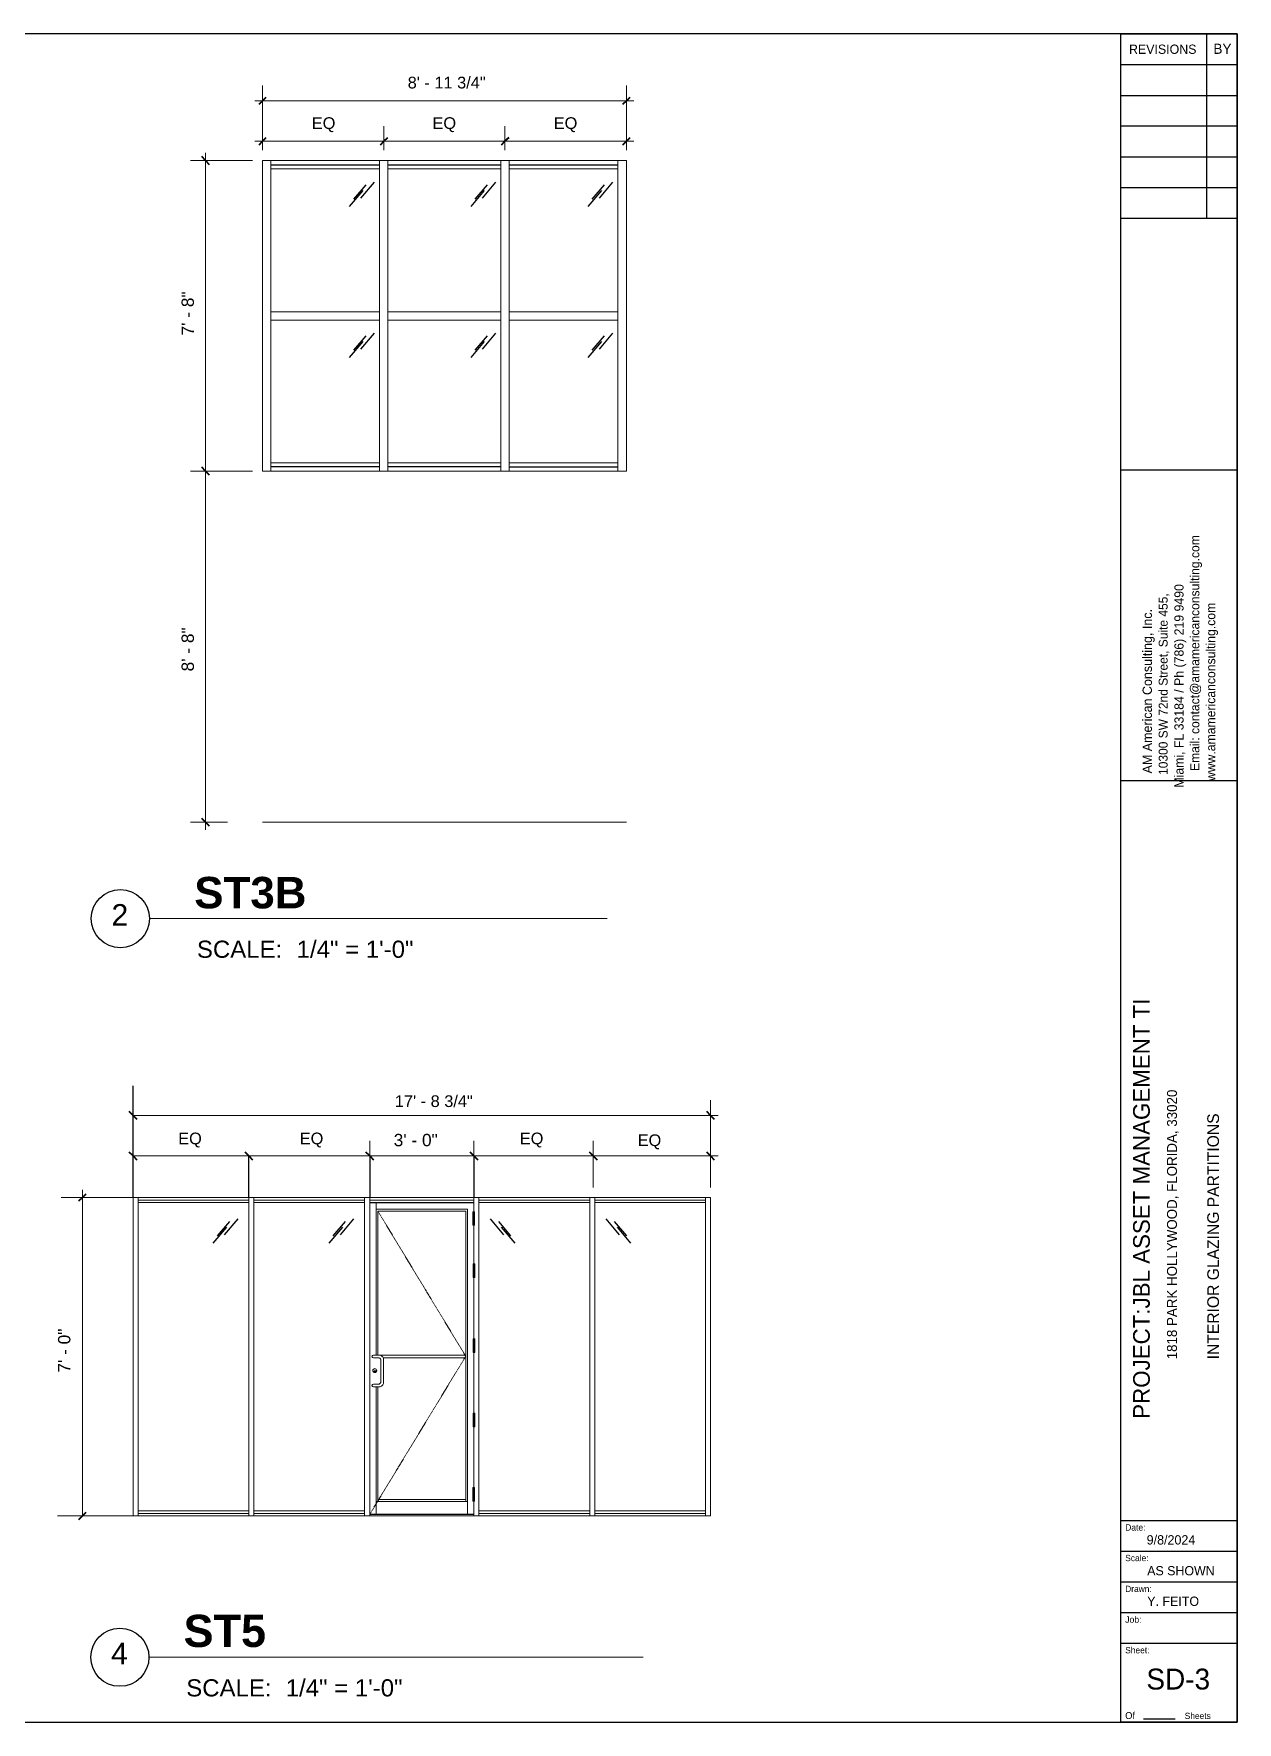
# Model space of a CAD drawing. Header units: inches. Extents: x -6061 to 13621, y -296 to 7483.
# Drawn here: x 8858 to 9214, y 5322 to 5823 of the extents above; entities that cross this region are included whole.
import ezdxf

# ---------------------------------------------------------------- set-up
doc = ezdxf.new("R2010")
doc.units = ezdxf.units.IN
doc.header["$MEASUREMENT"] = 0
doc.linetypes.add('HIDDEN', pattern=[0.375, 0.25, -0.125])
doc.layers.get('0').update_dxf_attribs({"linetype": 'CONTINUOUS'})
doc.layers.get('Defpoints').update_dxf_attribs({"color": 6, "linetype": 'CONTINUOUS', "lineweight": 15})
doc.styles.add('Arial$001H0', font='arial.ttf')
doc.styles.add('Arial$101H0', font='arialbd.ttf')
doc.styles.add('CIDFont+F1$001H0', font='')
doc.styles.add('CIDFont+F2$001H0', font='')
doc.styles.get('CIDFont+F1$001H0').set_extended_font_data('CIDFont+F1')
doc.styles.get('CIDFont+F2$001H0').set_extended_font_data('CIDFont+F2')

# ---------------------------------------------------------------- blocks, each defined once
blk = doc.blocks.new('dr')
at = {"lineweight": 5}
for p, q in [((9243.27, 4083.86), (9277.15, 4083.86)), ((9243.27, 4083.86), (9243.27, 3989.51)), ((9244.77, 4083.86), (9244.77, 3989.51)), ((9244.77, 4082.36), (9275.65, 4082.36)), ((9244.77, 4082.36), (9275.65, 4082.36)), ((9247.19, 4079.82), (9247.19, 4037.17)), ((9275.86, 4079.65), (9275.35, 4079.65)), ((9275.86, 4079.65), (9275.86, 4075.62)), ((9275.9, 4064.2), (9275.38, 4064.2)), ((9275.9, 4064.2), (9275.9, 4060.17)), ((9275.9, 4041.97), (9275.38, 4041.97)), ((9275.9, 4041.97), (9275.9, 4037.94)), ((9275.9, 4019.95), (9275.38, 4019.95)), ((9275.9, 4019.95), (9275.9, 4015.91)), ((9275.86, 3997.92), (9275.35, 3997.92)), ((9275.86, 3997.92), (9275.86, 3993.89)), ((9277.15, 3989.51), (9243.27, 3989.51)), ((9275.65, 3989.94), (9244.77, 3989.94))]:
    blk.add_line(p, q, dxfattribs=at)
at = {"lineweight": 5, "extrusion": (0, 1, 0)}
for p, q in [((9275.65, 4064), (9275.65, 4083.86)), ((9277.15, 3989.51), (9277.15, 4083.86)), ((9244.8, 4082.29), (9275.62, 4082.29)), ((9246.68, 4037.17), (9246.68, 4082.29)), ((9246.68, 4080.36), (9273.75, 4080.36)), ((9247.19, 4079.82), (9273.23, 4079.82)), ((9273.23, 3993.8), (9273.23, 4079.82)), ((9273.75, 3990), (9273.75, 4080.36)), ((9275.35, 4079.57), (9275.86, 4079.57)), ((9275.35, 4078.8), (9275.86, 4078.8)), ((9275.62, 4079.65), (9275.62, 4082.29)), ((9275.86, 4078.02), (9275.35, 4078.02)), ((9275.86, 4077.25), (9275.35, 4077.25)), ((9275.86, 4076.48), (9275.35, 4076.48)), ((9275.35, 4075.71), (9275.86, 4075.71)), ((9244.8, 3990), (9244.8, 4066.64)), ((9275.38, 4064.12), (9275.9, 4064.12)), ((9275.38, 4063.35), (9275.9, 4063.35)), ((9275.9, 4062.57), (9275.38, 4062.57)), ((9275.9, 4061.8), (9275.38, 4061.8)), ((9275.9, 4061.03), (9275.38, 4061.03)), ((9275.38, 4060.26), (9275.9, 4060.26)), ((9275.62, 4041.97), (9275.62, 4059.97)), ((9275.65, 4041.97), (9275.65, 4059.97)), ((9275.38, 4041.89), (9275.9, 4041.89)), ((9275.38, 4041.12), (9275.9, 4041.12)), ((9275.9, 4040.34), (9275.38, 4040.34)), ((9275.9, 4039.57), (9275.38, 4039.57)), ((9275.9, 4038.8), (9275.38, 4038.8)), ((9275.38, 4038.03), (9275.9, 4038.03)), ((9275.62, 4019.95), (9275.62, 4037.94)), ((9275.65, 4019.95), (9275.65, 4037.94)), ((9246.68, 3990), (9246.68, 4027.73)), ((9247.19, 3993.8), (9247.19, 4027.73)), ((9275.38, 4019.86), (9275.9, 4019.86)), ((9275.38, 4019.09), (9275.9, 4019.09)), ((9275.9, 4018.32), (9275.38, 4018.32)), ((9275.9, 4017.54), (9275.38, 4017.54)), ((9275.9, 4016.77), (9275.38, 4016.77)), ((9275.38, 4016), (9275.9, 4016)), ((9275.62, 3997.92), (9275.62, 4015.91)), ((9275.65, 3997.92), (9275.65, 4015.91)), ((9246.68, 3993.8), (9273.75, 3993.8)), ((9247.19, 3994.34), (9273.23, 3994.34)), ((9271.11, 3993.85), (9271.11, 3993.85)), ((9275.35, 3997.83), (9275.86, 3997.83)), ((9275.86, 3997.06), (9275.35, 3997.06)), ((9275.86, 3996.29), (9275.35, 3996.29)), ((9275.86, 3995.52), (9275.35, 3995.52)), ((9275.35, 3994.74), (9275.86, 3994.74)), ((9275.35, 3993.97), (9275.86, 3993.97)), ((9275.62, 3990), (9275.62, 3993.89)), ((9275.65, 3989.51), (9275.65, 3993.89)), ((9244.8, 3990), (9275.62, 3990))]:
    blk.add_line(p, q, dxfattribs=at)
at = {"color": 8, "lineweight": 5}
blk.add_line((9275.65, 4083.11), (9244.77, 4083.11), dxfattribs=at)
at = {"color": 251, "linetype": 'HIDDEN', "lineweight": 5, "true_color": 0x636466}
for q in [(9247.19, 4079.82), (9244.8, 3990)]:
    blk.add_line((9273.23, 4036.81), q, dxfattribs=at)
at = {"color": 1, "lineweight": 5}
for p, q in [((9247.59, 4037.17), (9273.23, 4037.17)), ((9248.8, 4036.31), (9273.23, 4036.31))]:
    blk.add_line(p, q, dxfattribs=at)
at = {"lineweight": 5}
blk.add_lwpolyline([(9244.77, 3989.51), (9243.27, 3989.51), (9243.27, 4083.86), (9244.77, 4083.86)], close=True, dxfattribs=at)
for points in [[(9275.86, 4075.62), (9275.35, 4075.62), (9275.35, 4079.65)], [(9275.9, 4060.17), (9275.38, 4060.17), (9275.38, 4064.2)], [(9275.9, 4037.94), (9275.38, 4037.94), (9275.38, 4041.97)], [(9275.9, 4015.91), (9275.38, 4015.91), (9275.38, 4019.95)], [(9275.86, 3993.89), (9275.35, 3993.89), (9275.35, 3997.92)]]:
    blk.add_lwpolyline(points, dxfattribs=at)
at = {"color": 1, "lineweight": 5}
blk.add_lwpolyline([(9247.59, 4037.17), (9245.87, 4037.17, 1), (9245.87, 4036.31), (9247.59, 4036.31, -0.414214), (9248.02, 4035.88), (9248.02, 4029.02), (9247.59, 4028.59), (9245.87, 4028.59, 1), (9245.87, 4027.73), (9247.59, 4027.73, 0.414214), (9248.88, 4029.02), (9248.88, 4035.88, 0.414214)], format="xyb", close=True, dxfattribs=at)
at = {"lineweight": 5}
blk.add_polyline3d([(9246.79, 4032.53, 0), (9246.75, 4032.53, 0), (9246.75, 4032.27, 0), (9246.79, 4032.27, 0)], close=True, dxfattribs=at)
for centre, radius in [((9246.28, 4032.57), 0.585), ((9246.28, 4032.57), 0.544), ((9246.28, 4032.38), 0.187)]:
    blk.add_circle(centre, radius, dxfattribs=at)
for centre, start, end in [((9246.27, 4032.36), 104.3987, 255.6013), ((9246.77, 4032.36), 284.3987, 75.6013)]:
    blk.add_arc(centre, 0.0788, start, end, dxfattribs=at)

msp = doc.modelspace()

# ---------------------------------------------------------------- linework, layer by layer
at = {"color": 7, "linetype": 'Continuous', "lineweight": 25, "true_color": 0x000007}
for p, q in [((9179.68701, 5822.67744), (9214.31752, 5822.67744)), ((9179.68701, 5822.67741), (9179.68701, 5322.28244)), ((9205.18331, 5822.67741), (9205.18331, 5768.03112)), ((9179.68701, 5813.54323), (9214.31752, 5813.54323)), ((9179.68701, 5804.40904), (9214.31752, 5804.40904)), ((9179.68701, 5795.35428), (9214.31752, 5795.35428)), ((9179.68701, 5786.22009), (9214.31752, 5786.22009)), ((9179.68701, 5777.16531), (9214.31752, 5777.16531)), ((9179.68701, 5768.03112), (9214.31752, 5768.03112)), ((9179.68701, 5693.44844), (9214.31752, 5693.44844)), ((9179.68701, 5693.44844), (9214.31752, 5693.44844)), ((9179.68701, 5601.39165), (9214.31752, 5601.39165)), ((9214.31752, 5382.01213), (9179.68701, 5382.01213)), ((9214.31752, 5372.87793), (9179.68701, 5372.87793)), ((9214.31752, 5363.82316), (9179.68701, 5363.82316)), ((9214.31752, 5354.68897), (9179.68701, 5354.68897)), ((9214.31752, 5345.6342), (9179.68701, 5345.6342)), ((9186.5178, 5323.315), (9195.89028, 5323.315))]:
    msp.add_line(p, q, dxfattribs=at)
at = {"color": 7, "linetype": 'Continuous', "lineweight": 9, "true_color": 0x000007}
for p, q in [((8925.49574, 5802.78897), (8925.49574, 5807.35413)), ((9033.29755, 5802.78897), (9033.29755, 5807.35413)), ((8923.2532, 5802.78897), (9035.54008, 5802.78897)), ((8925.49574, 5802.78897), (8925.49574, 5788.13241)), ((9033.29755, 5802.78897), (9033.29755, 5788.13241)), ((8925.49574, 5790.85548), (8925.49574, 5795.34055)), ((8961.45637, 5790.85548), (8961.45637, 5795.34055)), ((8997.33691, 5790.85548), (8997.33691, 5795.34055)), ((9033.29755, 5790.85548), (9033.29755, 5795.34055)), ((8923.2532, 5790.85548), (8961.45637, 5790.85548)), ((8925.49574, 5790.85548), (8925.49574, 5788.13241)), ((8961.45637, 5790.85548), (8997.33691, 5790.85548)), ((8961.45637, 5790.85548), (8961.45637, 5788.13241)), ((8997.33691, 5790.85548), (9035.54008, 5790.85548)), ((8997.33691, 5790.85548), (8997.33691, 5788.13241)), ((9033.29755, 5790.85548), (9033.29755, 5788.13241)), ((8908.59664, 5785.08897), (8904.11157, 5785.08897)), ((8908.59664, 5787.41159), (8908.59664, 5693.06499)), ((8908.59664, 5785.08897), (8922.53239, 5785.08897)), ((8925.49574, 5785.08897), (8927.97854, 5785.08897)), ((8925.49574, 5785.08897), (8925.49574, 5739.11702)), ((8927.97854, 5782.60616), (8927.97854, 5785.08897)), ((8960.17492, 5785.08897), (8927.97854, 5785.08897)), ((8927.97854, 5785.08897), (8927.97854, 5739.11702)), ((8960.17492, 5785.08897), (8960.17492, 5782.60616)), ((8960.17492, 5785.08897), (8962.65773, 5785.08897)), ((8960.17492, 5785.08897), (8960.17492, 5739.11702)), ((8962.65773, 5782.60616), (8962.65773, 5785.08897)), ((8996.13556, 5785.08897), (8962.65773, 5785.08897)), ((8962.65773, 5785.08897), (8962.65773, 5739.11702)), ((8996.13556, 5785.08897), (8998.61836, 5785.08897)), ((8996.13556, 5785.08897), (8996.13556, 5739.11702)), ((8996.13556, 5785.08897), (8996.13556, 5782.60616)), ((8998.61836, 5782.60616), (8998.61836, 5785.08897)), ((9030.81474, 5785.08897), (8998.61836, 5785.08897)), ((8998.61836, 5785.08897), (8998.61836, 5739.11702)), ((9030.81474, 5785.08897), (9030.81474, 5782.60616)), ((9030.81474, 5785.08897), (9033.29755, 5785.08897)), ((9030.81474, 5739.11702), (9030.81474, 5785.08897)), ((9033.29755, 5739.11702), (9033.29755, 5785.08897)), ((8960.17492, 5782.60616), (8927.97854, 5782.60616)), ((8960.17492, 5782.60616), (8927.97854, 5782.60616)), ((8927.97854, 5782.60616), (8927.97854, 5740.31838)), ((8960.17492, 5740.31838), (8960.17492, 5782.60616)), ((8996.13556, 5782.60616), (8962.65773, 5782.60616)), ((8962.65773, 5782.60616), (8962.65773, 5740.31838)), ((8996.13556, 5782.60616), (8962.65773, 5782.60616)), ((8996.13556, 5740.31838), (8996.13556, 5782.60616)), ((9030.81474, 5782.60616), (8998.61836, 5782.60616)), ((8998.61836, 5782.60616), (8998.61836, 5740.31838)), ((9030.81474, 5782.60616), (8998.61836, 5782.60616)), ((9030.81474, 5740.31838), (9030.81474, 5782.60616)), ((8927.97854, 5740.31838), (8960.17492, 5740.31838)), ((8927.97854, 5737.83557), (8927.97854, 5740.31838)), ((8960.17492, 5740.31838), (8927.97854, 5740.31838)), ((8960.17492, 5740.31838), (8960.17492, 5737.83557)), ((8962.65773, 5740.31838), (8996.13556, 5740.31838)), ((8962.65773, 5737.83557), (8962.65773, 5740.31838)), ((8996.13556, 5740.31838), (8962.65773, 5740.31838)), ((8996.13556, 5740.31838), (8996.13556, 5737.83557)), ((8998.61836, 5740.31838), (9030.81474, 5740.31838)), ((8998.61836, 5737.83557), (8998.61836, 5740.31838)), ((9030.81474, 5740.31838), (8998.61836, 5740.31838)), ((9030.81474, 5740.31838), (9030.81474, 5737.83557)), ((8925.49574, 5739.11702), (8925.49574, 5693.06499)), ((8927.97854, 5739.11702), (8927.97854, 5693.06499)), ((8960.17492, 5737.83557), (8927.97854, 5737.83557)), ((8927.97854, 5737.83557), (8927.97854, 5695.54779)), ((8960.17492, 5737.83557), (8927.97854, 5737.83557)), ((8960.17492, 5739.11702), (8960.17492, 5693.06499)), ((8960.17492, 5695.54779), (8960.17492, 5737.83557)), ((8962.65773, 5739.11702), (8962.65773, 5693.06499)), ((8996.13556, 5737.83557), (8962.65773, 5737.83557)), ((8962.65773, 5737.83557), (8962.65773, 5695.54779)), ((8996.13556, 5737.83557), (8962.65773, 5737.83557)), ((8996.13556, 5739.11702), (8996.13556, 5693.06499)), ((8996.13556, 5695.54779), (8996.13556, 5737.83557)), ((8998.61836, 5739.11702), (8998.61836, 5693.06499)), ((9030.81474, 5737.83557), (8998.61836, 5737.83557)), ((8998.61836, 5737.83557), (8998.61836, 5695.54779)), ((9030.81474, 5737.83557), (8998.61836, 5737.83557)), ((9030.81474, 5693.06499), (9030.81474, 5739.11702)), ((9030.81474, 5695.54779), (9030.81474, 5737.83557)), ((9033.29755, 5693.06499), (9033.29755, 5739.11702)), ((8927.97854, 5695.54779), (8960.17492, 5695.54779)), ((8927.97854, 5693.06499), (8927.97854, 5695.54779)), ((8927.97854, 5695.54779), (8960.17492, 5695.54779)), ((8960.17492, 5695.54779), (8960.17492, 5693.06499)), ((8962.65773, 5695.54779), (8996.13556, 5695.54779)), ((8962.65773, 5693.06499), (8962.65773, 5695.54779)), ((8962.65773, 5695.54779), (8996.13556, 5695.54779)), ((8996.13556, 5695.54779), (8996.13556, 5693.06499)), ((8998.61836, 5695.54779), (9030.81474, 5695.54779)), ((8998.61836, 5693.06499), (8998.61836, 5695.54779)), ((8998.61836, 5695.54779), (9030.81474, 5695.54779)), ((9030.81474, 5695.54779), (9030.81474, 5693.06499)), ((8908.59664, 5693.06499), (8904.11157, 5693.06499)), ((8908.59664, 5693.06499), (8908.59664, 5586.78489)), ((8908.59664, 5693.06499), (8922.53239, 5693.06499)), ((8927.97854, 5693.06499), (8925.49574, 5693.06499)), ((8927.97854, 5693.06499), (8960.17492, 5693.06499)), ((8962.65773, 5693.06499), (8960.17492, 5693.06499)), ((8962.65773, 5693.06499), (8996.13556, 5693.06499)), ((8998.61836, 5693.06499), (8996.13556, 5693.06499)), ((8998.61836, 5693.06499), (9030.81474, 5693.06499)), ((9033.29755, 5693.06499), (9030.81474, 5693.06499)), ((8908.59664, 5589.02743), (8904.11157, 5589.02743)), ((8908.59664, 5589.02743), (8915.08397, 5589.02743)), ((8891.97289, 5560.44557), (9027.5661, 5560.44557)), ((9058.24952, 5502.13322), (9058.24952, 5506.61828)), ((9060.49206, 5502.13322), (8887.12918, 5502.13322)), ((9058.24952, 5502.13322), (9058.24952, 5480.74905)), ((8957.24993, 5490.11964), (8957.24993, 5494.60471)), ((8957.24993, 5490.11964), (8957.24993, 5494.60471)), ((8988.12878, 5490.11964), (8988.12878, 5494.60471)), ((8988.12878, 5490.11964), (8988.12878, 5494.60471)), ((9023.49025, 5490.11964), (9023.49025, 5494.60471)), ((9058.24952, 5490.11964), (9058.24952, 5494.60471)), ((8921.88847, 5490.11964), (8887.12918, 5490.11964)), ((8957.24993, 5490.11964), (8920.32821, 5490.11964)), ((8991.05359, 5490.11964), (8957.24993, 5490.11964)), ((9023.49025, 5490.11964), (8986.56853, 5490.11964)), ((9023.49025, 5490.11964), (9023.49025, 5480.74905)), ((9060.49206, 5490.11964), (9023.49025, 5490.11964)), ((9058.24952, 5490.11964), (9058.24952, 5480.74905)), ((8872.09897, 5480.02824), (8872.09897, 5383.4391)), ((8888.90427, 5477.7857), (8865.83821, 5477.7857)), ((8872.09897, 5477.7857), (8876.66413, 5477.7857)), ((8887.84452, 5383.43364), (8864.77846, 5383.43364)), ((8872.09897, 5383.43364), (8876.66413, 5383.43364)), ((8891.82741, 5341.53942), (9038.30587, 5341.53942))]:
    msp.add_line(p, q, dxfattribs=at)
at = {"color": 7, "linetype": 'Continuous', "lineweight": 40, "true_color": 0x000007}
for p, q in [((8925.49574, 5802.78897), (8924.37447, 5801.6677)), ((8925.49574, 5802.78897), (8926.617, 5803.91023)), ((9033.29755, 5802.78897), (9032.17628, 5801.6677)), ((9033.29755, 5802.78897), (9034.41881, 5803.91023)), ((8925.49574, 5790.85548), (8924.37447, 5789.65413)), ((8925.49574, 5790.85548), (8926.617, 5791.97675)), ((8961.45637, 5790.85548), (8960.3351, 5789.65413)), ((8961.45637, 5790.85548), (8962.57764, 5791.97675)), ((8997.33691, 5790.85548), (8996.21565, 5789.65413)), ((8997.33691, 5790.85548), (8998.53827, 5791.97675)), ((9033.29755, 5790.85548), (9032.17628, 5789.65413)), ((9033.29755, 5790.85548), (9034.41881, 5791.97675)), ((8908.59664, 5785.08897), (8907.47537, 5786.29032)), ((8908.59664, 5785.08897), (8909.71791, 5783.9677)), ((8908.59664, 5693.06499), (8907.47537, 5694.18625)), ((8908.59664, 5693.06499), (8909.71791, 5691.94372)), ((8908.59664, 5589.02743), (8907.47537, 5590.1487)), ((8908.59664, 5589.02743), (8909.71791, 5587.90616)), ((8887.12918, 5502.13322), (8886.00792, 5503.25448)), ((8887.12918, 5502.13322), (8888.25045, 5501.01195)), ((9058.24952, 5502.13322), (9057.12826, 5503.25448)), ((9058.24952, 5502.13322), (9059.37079, 5501.01195)), ((8887.12918, 5490.11964), (8886.00792, 5491.24091)), ((8887.12918, 5490.11964), (8888.25045, 5488.99837)), ((8921.43903, 5490.11964), (8920.31776, 5491.24091)), ((8921.43903, 5490.11964), (8920.31776, 5491.24091)), ((8921.43903, 5490.11964), (8922.56029, 5488.99837)), ((8921.43903, 5490.11964), (8922.56029, 5488.99837)), ((8957.24993, 5490.11964), (8956.12867, 5491.24091)), ((8957.24993, 5490.11964), (8956.12867, 5491.24091)), ((8957.24993, 5490.11964), (8956.12867, 5491.24091)), ((8957.24993, 5490.11964), (8958.3712, 5488.99837)), ((8957.24993, 5490.11964), (8958.3712, 5488.99837)), ((8957.24993, 5490.11964), (8958.3712, 5488.99837)), ((8988.12878, 5490.11964), (8987.00751, 5491.24091)), ((8988.12878, 5490.11964), (8987.00751, 5491.24091)), ((8988.12878, 5490.11964), (8989.25005, 5488.99837)), ((8988.12878, 5490.11964), (8989.25005, 5488.99837)), ((9023.49025, 5490.11964), (9022.36898, 5491.24091)), ((9023.49025, 5490.11964), (9024.61151, 5488.99837)), ((9058.24952, 5490.11964), (9057.12826, 5491.24091)), ((9058.24952, 5490.11964), (9059.37079, 5488.99837)), ((8872.09897, 5477.7857), (8870.9777, 5476.66444)), ((8872.09897, 5477.7857), (8873.22024, 5478.90697)), ((8872.09897, 5383.43364), (8873.22024, 5384.5549)), ((8872.09897, 5383.43364), (8870.9777, 5382.23228))]:
    msp.add_line(p, q, dxfattribs=at)
at = {"color": 7, "linetype": 'Continuous', "lineweight": 18, "true_color": 0x000007}
for p, q in [((8925.49574, 5693.06499), (8925.49574, 5785.08897)), ((8925.49574, 5785.08897), (9033.29755, 5785.08897)), ((9033.29755, 5785.08897), (9033.29755, 5693.06499)), ((9033.29755, 5693.06499), (8925.49574, 5693.06499)), ((9033.37764, 5589.02743), (8925.49574, 5589.02743)), ((8925.49574, 5589.02743), (9033.37764, 5589.02743))]:
    msp.add_line(p, q, dxfattribs=at)
for p, q in [((8927.97854, 5783.84756), (8960.17492, 5783.84756)), ((8962.65773, 5783.84756), (8996.13556, 5783.84756)), ((8998.61836, 5783.84756), (9030.81474, 5783.84756)), ((8960.17492, 5694.30639), (8927.97854, 5694.30639)), ((8996.13556, 5694.30639), (8962.65773, 5694.30639)), ((8998.61836, 5694.30639), (9030.81474, 5694.30639)), ((8887.12918, 5477.7857), (8887.12918, 5510.85908)), ((8921.43903, 5477.78572), (8921.43903, 5490.11964)), ((8957.24993, 5490.11964), (8957.24993, 5477.7857)), ((8988.12878, 5490.11964), (8988.12878, 5477.7857))]:
    msp.add_line(p, q)
at = {"lineweight": 5, "ltscale": 0.5}
for p, q in [((8888.63024, 5477.7857), (8921.43903, 5477.7857)), ((8922.94008, 5477.7857), (8955.74887, 5477.7857)), ((9022.43862, 5477.7857), (8989.62984, 5477.7857)), ((9056.74847, 5477.7857), (9023.93968, 5477.7857))]:
    msp.add_line(p, q, dxfattribs=at)
at = {"color": 8, "lineweight": 5}
for p, q in [((8921.43903, 5477.03518), (8888.63024, 5477.03518)), ((8955.74887, 5477.03517), (8922.94008, 5477.03517)), ((8989.62984, 5477.03517), (9022.43863, 5477.03517)), ((9023.93968, 5477.03518), (9056.74847, 5477.03518)), ((8921.43903, 5384.18414), (8888.63024, 5384.18414)), ((8955.74887, 5384.18414), (8922.94008, 5384.18414)), ((8989.62984, 5384.18414), (9022.43863, 5384.18414)), ((9023.93968, 5384.18414), (9056.74847, 5384.18414))]:
    msp.add_line(p, q, dxfattribs=at)
at = {"lineweight": 5}
for p, q in [((8888.63024, 5476.28462), (8921.43903, 5476.28462)), ((8922.94008, 5477.78572), (8922.94008, 5383.43364)), ((8922.94008, 5476.28462), (8955.74887, 5476.28462)), ((9022.43863, 5476.28462), (8989.62984, 5476.28462)), ((9022.43863, 5477.78572), (9022.43862, 5383.43364)), ((9056.74847, 5476.28462), (9023.93968, 5476.28462)), ((8888.63024, 5384.9347), (8921.43903, 5384.9347)), ((8922.94008, 5384.9347), (8955.74887, 5384.9347)), ((9022.43863, 5384.9347), (8989.62984, 5384.9347)), ((9056.74847, 5384.9347), (9023.93968, 5384.9347)), ((8888.63024, 5383.43364), (8921.43903, 5383.43364)), ((8922.94008, 5383.43364), (8955.74887, 5383.43364)), ((9022.43862, 5383.43364), (8989.62984, 5383.43364)), ((9056.74847, 5383.43364), (9023.93968, 5383.43364))]:
    msp.add_line(p, q, dxfattribs=at)
msp.add_lwpolyline([(8506.86252, 5322.28244), (9214.31752, 5322.28244), (9214.31752, 5822.67744), (8506.86252, 5822.67744)], close=True)
at = {"color": 7, "linetype": 'Continuous', "lineweight": 25, "true_color": 0x000007}
for points in [[(9214.31752, 5822.67741), (9214.31752, 5322.28244), (9179.68701, 5322.28244)], [(9214.31752, 5322.28244), (9214.31752, 5822.67741), (9205.18331, 5822.67741)]]:
    msp.add_lwpolyline(points, dxfattribs=at)
at = {"color": 8, "ltscale": 0.008}
for points in [[(8955.25235, 5776.24395), (8951.20756, 5771.47503)], [(8956.08873, 5777.91261), (8952.46528, 5773.64046)], [(8958.57776, 5778.70983), (8954.56704, 5773.98109)], [(8991.21299, 5776.24395), (8987.16819, 5771.47503)], [(8992.04936, 5777.91261), (8988.42591, 5773.64046)], [(8994.53839, 5778.70983), (8990.52768, 5773.98109)], [(9025.89217, 5776.24395), (9021.84738, 5771.47503)], [(9026.72854, 5777.91261), (9023.10509, 5773.64046)], [(9029.21758, 5778.70983), (9025.20686, 5773.98109)], [(8955.25235, 5731.47336), (8951.20756, 5726.70444)], [(8956.08873, 5733.14202), (8952.46528, 5728.86988)], [(8958.57776, 5733.93925), (8954.56704, 5729.2105)], [(8991.21299, 5731.47336), (8987.16819, 5726.70444)], [(8992.04936, 5733.14202), (8988.42591, 5728.86988)], [(8994.53839, 5733.93925), (8990.52768, 5729.2105)], [(9025.89217, 5731.47336), (9021.84738, 5726.70444)], [(9026.72854, 5733.14202), (9023.10509, 5728.86988)], [(9029.21758, 5733.93925), (9025.20686, 5729.2105)], [(8915.68257, 5470.6805), (8912.05912, 5466.40835)], [(8918.1716, 5471.47772), (8914.16089, 5466.74897)], [(8949.99241, 5470.6805), (8946.36896, 5466.40835)], [(8952.48145, 5471.47772), (8948.47073, 5466.74897)], [(8992.89726, 5471.47772), (8996.90798, 5466.74897)], [(8995.38629, 5470.6805), (8999.00974, 5466.40835)], [(9027.2071, 5471.47772), (9031.21782, 5466.74897)], [(9029.69614, 5470.6805), (9033.31959, 5466.40835)], [(8914.8462, 5469.01184), (8910.8014, 5464.24291)], [(8949.15604, 5469.01184), (8945.11125, 5464.24291)], [(8996.22267, 5469.01184), (9000.26746, 5464.24291)], [(9030.53251, 5469.01184), (9034.5773, 5464.24291)]]:
    msp.add_lwpolyline(points, dxfattribs=at)
at = {"lineweight": 5}
for points in [[(8888.63024, 5383.43364), (8887.12918, 5383.43364), (8887.12918, 5477.7857), (8888.63024, 5477.7857)], [(8922.94008, 5383.43364), (8921.43903, 5383.43364), (8921.43903, 5477.7857), (8922.94008, 5477.7857)], [(8957.24993, 5383.43363), (8955.74887, 5383.43363), (8955.74887, 5477.7857), (8957.24993, 5477.7857)], [(8988.12878, 5383.43363), (8989.62984, 5383.43363), (8989.62984, 5477.7857), (8988.12878, 5477.7857)], [(9022.43862, 5383.43364), (9023.93968, 5383.43364), (9023.93968, 5477.7857), (9022.43862, 5477.7857)], [(9056.74847, 5383.43364), (9058.24952, 5383.43364), (9058.24952, 5477.7857), (9056.74847, 5477.7857)]]:
    msp.add_lwpolyline(points, close=True, dxfattribs=at)
for centre in [(8883.35614, 5560.44557), (8883.21066, 5341.53942)]:
    msp.add_circle(centre, 8.61674)
at = {"layer": 'Defpoints', "color": 6, "lineweight": 5}
for points in [[(8922.94008, 5477.78572), (8921.43903, 5477.78572), (8921.43903, 5383.43364), (8922.94008, 5383.43364)], [(9022.43863, 5477.78572), (9023.93968, 5477.78572), (9023.93968, 5383.43364), (9022.43862, 5383.43364)]]:
    msp.add_lwpolyline(points, dxfattribs=at)

# ---------------------------------------------------------------- block references
msp.add_blockref('dr', (-287.5217, 1393.92745))

# ---------------------------------------------------------------- texts
at = {"color": 7, "true_color": 0x000007}
for s, height, style, p in [('BY', 3.001664, 'CIDFont+F1$001H0', (9207.26615, 5816.73029)), ('REVISIONS', 2.745462, 'CIDFont+F1$001H0', (9182.24589, 5816.73029)), ('8\' - 11 3/4"', 3.4665915, 'Arial$001H0', (8968.50397, 5806.47268)), ('EQ', 3.476821, 'Arial$001H0', (8940.07187, 5794.45911)), ('EQ', 3.476821, 'Arial$001H0', (8975.83425, 5794.45911)), ('EQ', 3.476821, 'Arial$001H0', (9011.7643, 5794.45911)), ('ST3B', 9.315662, 'Arial$101H0', (8905.25348, 5563.48866)), ('2', 6.40061, 'Arial$001H0', (8880.73131, 5558.33587)), ('SCALE:', 5.086183, 'Arial$001H0', (8906.05435, 5548.83213)), ('1/4" = 1\'-0"', 5.0830544, 'Arial$001H0', (8935.60775, 5548.83213)), ('17\' - 8 3/4"', 3.4665915, 'Arial$001H0', (8964.69327, 5504.61155)), ('EQ', 3.466592, 'Arial$001H0', (8900.50277, 5493.55743)), ('EQ', 3.466592, 'Arial$001H0', (8936.51329, 5493.55743)), ('3\' - 0"', 3.667117, 'Arial$001H0', (8964.35901, 5492.98012)), ('EQ', 3.466592, 'Arial$001H0', (9001.72363, 5493.55743)), ('EQ', 3.466592, 'Arial$001H0', (9036.647, 5493.02687)), ('Date:', 1.885676, 'CIDFont+F1$001H0', (9181.11689, 5379.0733)), ('9/8/2024', 2.76745, 'CIDFont+F1$001H0', (9187.48754, 5374.94381)), ('Scale:', 1.867076, 'CIDFont+F1$001H0', (9181.11689, 5370.01853)), ('AS SHOWN', 2.746002, 'CIDFont+F1$001H0', (9187.64579, 5365.81066)), ('Drawn:', 1.858902, 'CIDFont+F1$001H0', (9181.11689, 5360.88434)), ('Y. FEITO', 2.758454, 'CIDFont+F1$001H0', (9187.64579, 5356.7557)), ('ST5', 9.540393, 'Arial$101H0', (8902.08889, 5344.58267)), ('Job:', 1.920118, 'CIDFont+F1$001H0', (9181.11689, 5351.75014)), ('4', 6.40061, 'Arial$001H0', (8880.58582, 5339.42972)), ('Sheet:', 1.863512, 'CIDFont+F1$001H0', (9181.11689, 5342.69538)), ('SCALE:', 5.086183, 'Arial$001H0', (8902.89179, 5329.92611)), ('1/4" = 1\'-0"', 5.0830544, 'Arial$001H0', (8932.3651, 5329.92611)), ('SD-3', 6.197286, 'CIDFont+F1$001H0', (9187.40065, 5331.97368)), ('Of', 2.05, 'CIDFont+F1$001H0', (9181.11689, 5323.23557)), ('Sheets', 1.85793, 'CIDFont+F1$001H0', (9198.74999, 5323.23557))]:
    msp.add_text(s, height=height, dxfattribs=dict(at, style=style)).set_placement(p)
for s, height, style, p in [('7\' - 8"', 3.667117, 'Arial$001H0', (8905.15246, 5733.27004)), ('8\' - 8"', 3.667117, 'Arial$001H0', (8905.15246, 5633.71046)), ('PROJECT:JBL ASSET MANAGEMENT TI', 4.9446233, 'CIDFont+F1$001H0', (9188.41489, 5412.20902)), ('1818 PARK HOLLYWOOD, FLORIDA, 33020', 2.954715, 'CIDFont+F1$001H0', (9196.4576, 5429.82925)), ('INTERIOR GLAZING PARTITIONS', 3.4665729, 'CIDFont+F1$001H0', (9208.91168, 5429.82612)), ('7\' - 0"', 3.667117, 'Arial$001H0', (8868.54996, 5425.887))]:
    msp.add_text(s, height=height, rotation=90, dxfattribs=dict(at, style=style)).set_placement(p)
at = {"color": 146, "true_color": 0x105689, "style": 'CIDFont+F2$001H0'}
for s, height, p in [('Email: contact@amamericanconsulting.com', 2.6856395, (9203.0812, 5604.17537)), ('          10300 SW 72nd Street, Suite 455,', 2.6511926, (9193.6954, 5593.18522)), ('      Miami, FL 33184 / Ph (786) 219 9490', 2.7228606, (9198.4235, 5593.18522)), ('          AM American Consulting, Inc.', 2.766954, (9189.03892, 5593.18522)), ('        www.amamericanconsulting.com', 2.7028453, (9207.8068, 5593.18522))]:
    msp.add_text(s, height=height, rotation=90, dxfattribs=at).set_placement(p)

doc.saveas('drawing.dxf')
